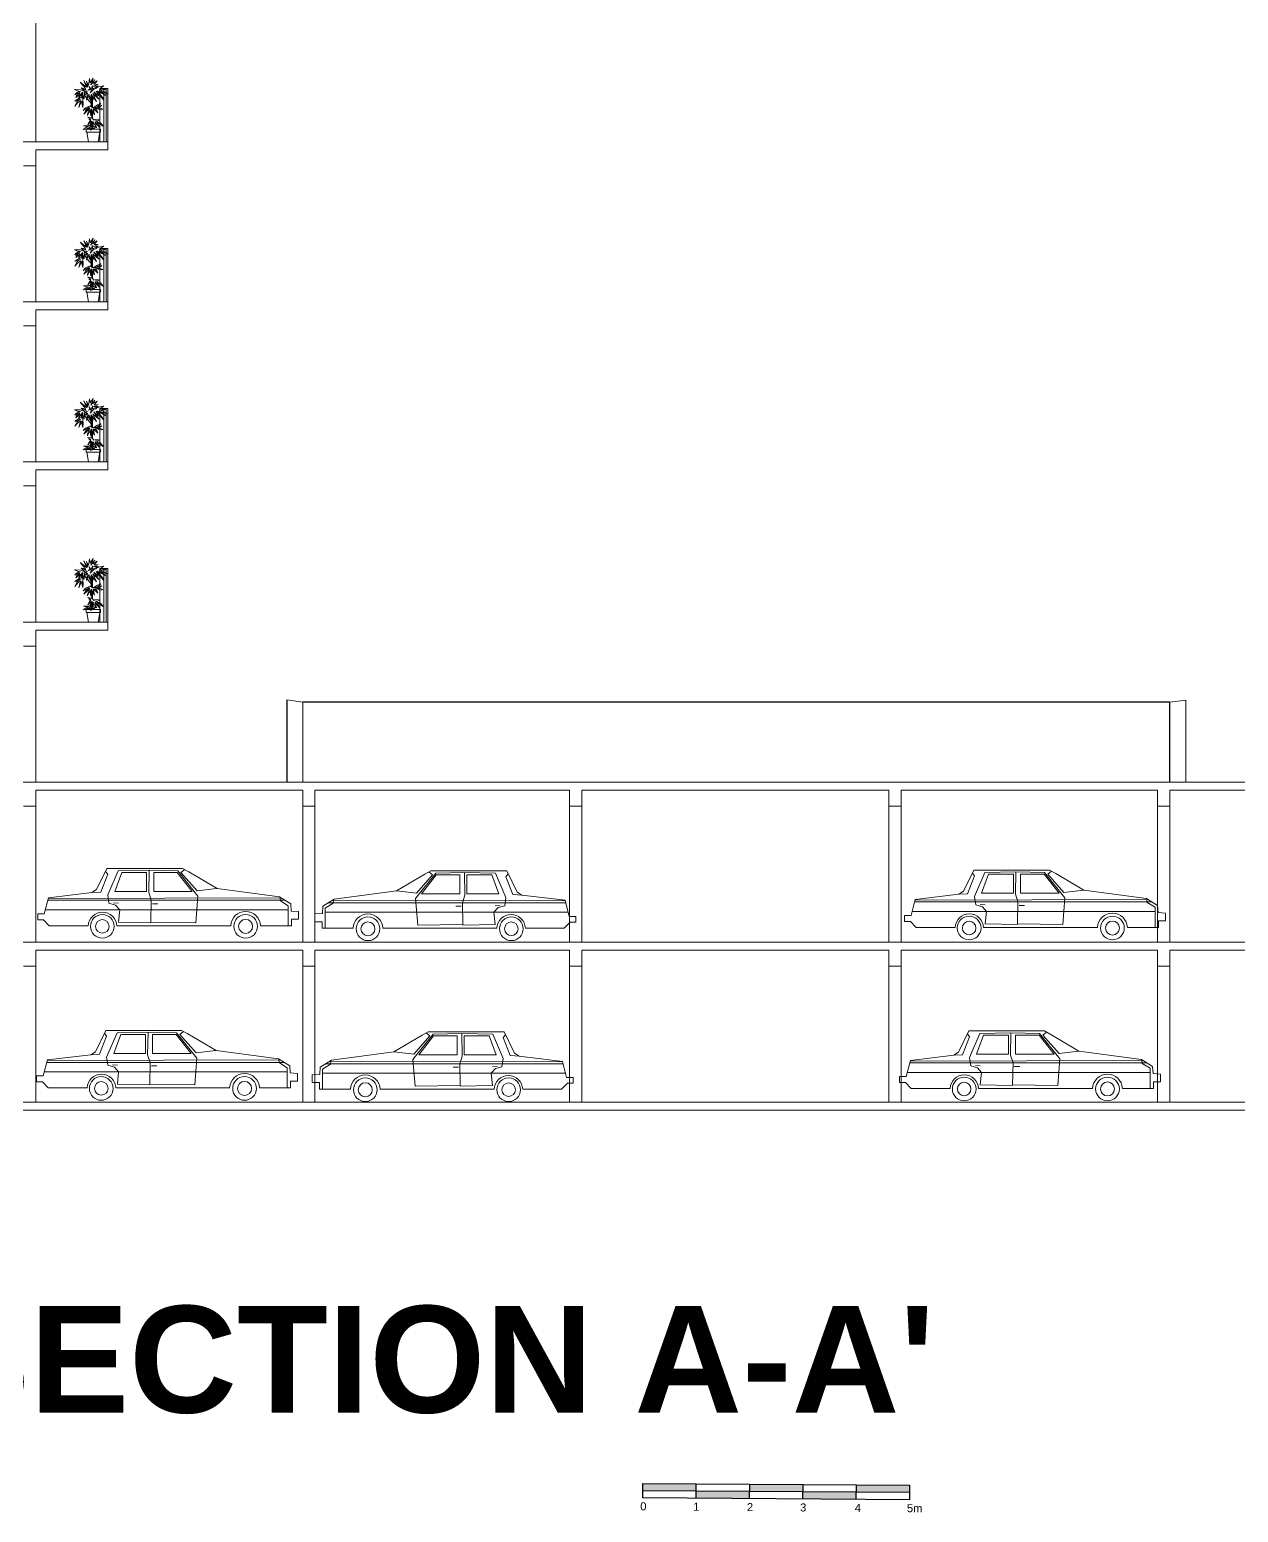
# Model space of a CAD drawing. Header units: inches. Extents: x 1090 to 1325, y 2 to 154.
# Drawn here: x 1260.16 to 1282.81, y 94.53 to 122.31 of the extents above; entities that cross this region are included whole.
import ezdxf

# ---------------------------------------------------------------- set-up
doc = ezdxf.new("R2010")
doc.units = ezdxf.units.IN
doc.header["$MEASUREMENT"] = 0
for name, color, linetype, lineweight in [('car', 253, 'Continuous', 9), ('elev 1', 252, 'Continuous', 9), ('walls', 250, 'Continuous', 18)]:
    doc.layers.add(name, color=color, linetype=linetype, lineweight=lineweight)
doc.layers.add('TREE', color=104, linetype='Continuous', lineweight=5, transparency=0.2)
doc.styles.get("Standard").update_dxf_attribs({"font": 'arial.ttf'})

msp = doc.modelspace()

# ---------------------------------------------------------------- hatches: boundary and pattern name
h = msp.add_hatch(color=256)
h.dxf.hatch_style = 1
h.paths.add_polyline_path([(1272.651, 94.928), (1272.652, 95.065), (1271.652, 95.072), (1271.651, 94.936)])
h.paths.add_polyline_path([(1272.651, 94.928), (1272.65, 94.792), (1273.65, 94.785), (1273.651, 94.921)])
h.paths.add_polyline_path([(1274.651, 94.914), (1274.652, 95.051), (1273.652, 95.058), (1273.651, 94.921)])
h.paths.add_polyline_path([(1274.651, 94.914), (1274.65, 94.777), (1275.65, 94.77), (1275.651, 94.907)])
h.paths.add_polyline_path([(1275.652, 95.044), (1275.651, 94.907), (1276.651, 94.9), (1276.652, 95.037)])

# ---------------------------------------------------------------- linework, layer by layer
for p, q in [((1264.977, 109.752), (1264.977, 108.213)), ((1281.521, 109.713), (1265.277, 109.713)), ((1281.521, 108.213), (1281.521, 109.713)), ((1271.65, 94.799), (1271.652, 95.072)), ((1271.652, 95.072), (1276.652, 95.037)), ((1272.65, 94.792), (1272.652, 95.065)), ((1273.65, 94.785), (1273.652, 95.058)), ((1274.65, 94.777), (1274.652, 95.051)), ((1275.65, 94.77), (1275.652, 95.044)), ((1276.65, 94.763), (1276.652, 95.037)), ((1276.65, 94.763), (1271.65, 94.799)), ((1276.651, 94.9), (1271.651, 94.936))]:
    msp.add_line(p, q)
at = {"layer": 'car'}
for p, q in [((1261.414, 106.198), (1261.608, 106.597)), ((1261.624, 106.486), (1261.492, 106.153)), ((1261.585, 106.541), (1261.624, 106.486)), ((1261.608, 106.597), (1263.028, 106.597)), ((1261.818, 106.552), (1261.624, 106.098)), ((1261.756, 106.164), (1261.887, 106.519)), ((1262.4, 106.564), (1261.818, 106.552)), ((1261.887, 106.519), (1262.353, 106.519)), ((1262.353, 106.519), (1262.353, 106.164)), ((1262.392, 106.142), (1262.4, 106.564)), ((1262.4, 106.564), (1262.935, 106.552)), ((1262.485, 106.164), (1262.485, 106.519)), ((1262.485, 106.519), (1262.927, 106.519)), ((1262.927, 106.519), (1263.207, 106.164)), ((1262.935, 106.552), (1263.315, 106.076)), ((1263.067, 106.575), (1262.997, 106.519)), ((1262.997, 106.519), (1263.3, 106.175)), ((1263.028, 106.597), (1263.145, 106.53)), ((1263.145, 106.53), (1263.672, 106.22)), ((1267.564, 106.486), (1267.036, 106.175)), ((1267.773, 106.508), (1267.393, 106.031)), ((1267.711, 106.475), (1267.408, 106.131)), ((1267.781, 106.475), (1267.502, 106.12)), ((1267.68, 106.552), (1267.564, 106.486)), ((1267.641, 106.53), (1267.711, 106.475)), ((1269.1, 106.552), (1267.68, 106.552)), ((1268.309, 106.519), (1267.773, 106.508)), ((1268.223, 106.475), (1267.781, 106.475)), ((1268.223, 106.12), (1268.223, 106.475)), ((1268.316, 106.097), (1268.309, 106.519)), ((1268.309, 106.519), (1268.891, 106.508)), ((1268.355, 106.475), (1268.355, 106.12)), ((1268.821, 106.475), (1268.355, 106.475)), ((1268.953, 106.12), (1268.821, 106.475)), ((1268.891, 106.508), (1269.085, 106.053)), ((1269.124, 106.497), (1269.085, 106.441)), ((1269.085, 106.441), (1269.217, 106.109)), ((1269.294, 106.153), (1269.1, 106.552)), ((1277.655, 106.167), (1277.849, 106.566)), ((1277.864, 106.455), (1277.733, 106.122)), ((1277.826, 106.51), (1277.864, 106.455)), ((1277.849, 106.566), (1279.269, 106.566)), ((1278.058, 106.521), (1277.864, 106.067)), ((1277.996, 106.133), (1278.128, 106.488)), ((1278.641, 106.533), (1278.058, 106.521)), ((1278.128, 106.488), (1278.594, 106.488)), ((1278.594, 106.488), (1278.594, 106.133)), ((1278.633, 106.111), (1278.641, 106.533)), ((1278.641, 106.533), (1279.176, 106.521)), ((1278.726, 106.133), (1278.726, 106.488)), ((1278.726, 106.488), (1279.168, 106.488)), ((1279.168, 106.488), (1279.448, 106.133)), ((1279.176, 106.521), (1279.556, 106.045)), ((1279.308, 106.544), (1279.238, 106.488)), ((1279.238, 106.488), (1279.541, 106.144)), ((1279.269, 106.566), (1279.386, 106.499)), ((1279.386, 106.499), (1279.913, 106.189)), ((1260.514, 106.042), (1261.329, 106.142)), ((1261.492, 106.153), (1261.321, 106.142)), ((1261.329, 106.142), (1261.414, 106.198)), ((1262.353, 106.164), (1261.756, 106.164)), ((1262.438, 105.998), (1262.392, 106.142)), ((1263.207, 106.164), (1262.485, 106.164)), ((1263.3, 106.175), (1263.665, 106.22)), ((1263.672, 106.22), (1264.844, 106.064)), ((1267.036, 106.175), (1265.864, 106.02)), ((1267.408, 106.131), (1267.044, 106.175)), ((1269.38, 106.097), (1269.294, 106.153)), ((1277.57, 106.111), (1277.655, 106.167)), ((1278.594, 106.133), (1277.996, 106.133)), ((1279.448, 106.133), (1278.726, 106.133)), ((1279.541, 106.144), (1279.906, 106.189)), ((1279.913, 106.189), (1281.085, 106.034)), ((1260.436, 105.743), (1260.514, 106.042)), ((1260.502, 105.998), (1264.949, 105.998)), ((1264.879, 106.042), (1260.511, 106.031)), ((1261.624, 106.098), (1261.647, 105.943)), ((1261.647, 105.943), (1261.771, 105.909)), ((1261.825, 105.943), (1261.732, 105.954)), ((1261.771, 105.909), (1261.849, 105.821)), ((1262.431, 105.588), (1262.438, 105.998)), ((1262.563, 105.931), (1262.462, 105.931)), ((1263.315, 106.076), (1263.277, 105.577)), ((1264.844, 106.064), (1265.054, 105.931)), ((1264.852, 106.042), (1264.86, 105.987)), ((1264.86, 105.987), (1265.007, 105.898)), ((1265.007, 105.898), (1265.007, 105.521)), ((1265.054, 105.931), (1265.062, 105.798)), ((1265.655, 105.887), (1265.647, 105.754)), ((1265.864, 106.02), (1265.655, 105.887)), ((1265.849, 105.942), (1265.701, 105.853)), ((1265.701, 105.853), (1265.701, 105.476)), ((1270.206, 105.953), (1265.759, 105.953)), ((1265.829, 105.998), (1270.197, 105.986)), ((1265.856, 105.998), (1265.849, 105.942)), ((1267.393, 106.031), (1267.432, 105.532)), ((1267.502, 106.12), (1268.223, 106.12)), ((1268.146, 105.887), (1268.247, 105.887)), ((1268.27, 105.953), (1268.316, 106.097)), ((1268.278, 105.543), (1268.27, 105.953)), ((1268.355, 106.12), (1268.953, 106.12)), ((1268.937, 105.865), (1268.86, 105.776)), ((1268.883, 105.898), (1268.976, 105.909)), ((1269.062, 105.898), (1268.937, 105.865)), ((1269.085, 106.053), (1269.062, 105.898)), ((1269.217, 106.109), (1269.387, 106.097)), ((1270.195, 105.998), (1269.38, 106.097)), ((1270.272, 105.698), (1270.195, 105.998)), ((1276.677, 105.712), (1276.755, 106.011)), ((1276.743, 105.967), (1281.19, 105.967)), ((1281.12, 106.011), (1276.752, 106)), ((1276.755, 106.011), (1277.57, 106.111)), ((1277.733, 106.122), (1277.562, 106.111)), ((1277.864, 106.067), (1277.888, 105.912)), ((1277.888, 105.912), (1278.012, 105.878)), ((1278.066, 105.912), (1277.973, 105.923)), ((1278.012, 105.878), (1278.09, 105.79)), ((1278.679, 105.967), (1278.633, 106.111)), ((1278.672, 105.557), (1278.679, 105.967)), ((1278.804, 105.9), (1278.703, 105.9)), ((1279.556, 106.045), (1279.518, 105.546)), ((1281.085, 106.034), (1281.295, 105.9)), ((1281.093, 106.011), (1281.101, 105.956)), ((1281.101, 105.956), (1281.248, 105.867)), ((1281.248, 105.867), (1281.248, 105.49)), ((1281.295, 105.9), (1281.303, 105.767)), ((1260.312, 105.632), (1260.312, 105.743)), ((1260.312, 105.743), (1260.436, 105.743)), ((1260.421, 105.632), (1260.312, 105.632)), ((1260.529, 105.521), (1260.421, 105.632)), ((1265.007, 105.821), (1260.453, 105.821)), ((1261.849, 105.821), (1261.825, 105.588)), ((1261.825, 105.588), (1262.431, 105.577)), ((1263.277, 105.577), (1262.431, 105.588)), ((1265.062, 105.798), (1265.201, 105.787)), ((1265.201, 105.643), (1265.069, 105.643)), ((1265.069, 105.643), (1265.069, 105.521)), ((1265.201, 105.787), (1265.201, 105.643)), ((1265.647, 105.754), (1265.507, 105.743)), ((1265.507, 105.743), (1265.507, 105.598)), ((1265.507, 105.598), (1265.639, 105.598)), ((1265.639, 105.598), (1265.639, 105.476)), ((1265.701, 105.776), (1270.255, 105.776)), ((1268.86, 105.776), (1268.883, 105.543)), ((1270.179, 105.476), (1270.288, 105.587)), ((1270.396, 105.698), (1270.272, 105.698)), ((1270.288, 105.587), (1270.396, 105.587)), ((1270.396, 105.587), (1270.396, 105.698)), ((1276.553, 105.601), (1276.553, 105.712)), ((1276.553, 105.712), (1276.677, 105.712)), ((1276.662, 105.601), (1276.553, 105.601)), ((1276.77, 105.49), (1276.662, 105.601)), ((1281.248, 105.79), (1276.694, 105.79)), ((1278.09, 105.79), (1278.066, 105.557)), ((1281.303, 105.767), (1281.442, 105.756)), ((1281.442, 105.612), (1281.31, 105.612)), ((1281.31, 105.612), (1281.31, 105.49)), ((1281.442, 105.756), (1281.442, 105.612)), ((1261.259, 105.521), (1260.529, 105.521)), ((1263.929, 105.521), (1261.794, 105.521)), ((1265.069, 105.521), (1264.487, 105.521)), ((1265.639, 105.476), (1266.221, 105.476)), ((1266.78, 105.476), (1268.914, 105.476)), ((1267.432, 105.532), (1268.278, 105.543)), ((1268.883, 105.543), (1268.278, 105.532)), ((1269.45, 105.476), (1270.179, 105.476)), ((1277.5, 105.49), (1276.77, 105.49)), ((1280.169, 105.49), (1278.035, 105.49)), ((1278.066, 105.557), (1278.672, 105.546)), ((1279.518, 105.546), (1278.672, 105.557)), ((1281.31, 105.49), (1280.728, 105.49)), ((1261.394, 103.162), (1261.588, 103.561)), ((1261.604, 103.45), (1261.472, 103.117)), ((1261.565, 103.506), (1261.604, 103.45)), ((1261.588, 103.561), (1263.008, 103.561)), ((1261.798, 103.517), (1261.604, 103.062)), ((1261.736, 103.129), (1261.868, 103.483)), ((1262.38, 103.528), (1261.798, 103.517)), ((1261.868, 103.483), (1262.333, 103.483)), ((1262.333, 103.483), (1262.333, 103.129)), ((1262.372, 103.106), (1262.38, 103.528)), ((1262.38, 103.528), (1262.915, 103.517)), ((1262.465, 103.129), (1262.465, 103.483)), ((1262.465, 103.483), (1262.908, 103.483)), ((1262.908, 103.483), (1263.187, 103.129)), ((1262.915, 103.517), (1263.296, 103.04)), ((1263.047, 103.539), (1262.977, 103.483)), ((1262.977, 103.483), (1263.28, 103.14)), ((1263.008, 103.561), (1263.125, 103.494)), ((1263.125, 103.494), (1263.653, 103.184)), ((1267.514, 103.469), (1266.986, 103.158)), ((1267.723, 103.491), (1267.343, 103.014)), ((1267.661, 103.458), (1267.358, 103.114)), ((1267.731, 103.458), (1267.452, 103.103)), ((1267.63, 103.535), (1267.514, 103.469)), ((1267.591, 103.513), (1267.661, 103.458)), ((1269.05, 103.535), (1267.63, 103.535)), ((1268.259, 103.502), (1267.723, 103.491)), ((1268.173, 103.458), (1267.731, 103.458)), ((1268.173, 103.103), (1268.173, 103.458)), ((1268.266, 103.081), (1268.259, 103.502)), ((1268.259, 103.502), (1268.841, 103.491)), ((1268.305, 103.458), (1268.305, 103.103)), ((1268.771, 103.458), (1268.305, 103.458)), ((1268.903, 103.103), (1268.771, 103.458)), ((1268.841, 103.491), (1269.035, 103.036)), ((1269.074, 103.48), (1269.035, 103.425)), ((1269.035, 103.425), (1269.167, 103.092)), ((1269.244, 103.136), (1269.05, 103.535)), ((1277.562, 103.15), (1277.756, 103.55)), ((1277.771, 103.439), (1277.64, 103.106)), ((1277.733, 103.494), (1277.771, 103.439)), ((1277.756, 103.55), (1279.176, 103.55)), ((1277.965, 103.505), (1277.771, 103.051)), ((1277.903, 103.117), (1278.035, 103.472)), ((1278.548, 103.516), (1277.965, 103.505)), ((1278.035, 103.472), (1278.501, 103.472)), ((1278.501, 103.472), (1278.501, 103.117)), ((1278.54, 103.095), (1278.548, 103.516)), ((1278.548, 103.516), (1279.083, 103.505)), ((1278.633, 103.117), (1278.633, 103.472)), ((1278.633, 103.472), (1279.075, 103.472)), ((1279.075, 103.472), (1279.355, 103.117)), ((1279.083, 103.505), (1279.463, 103.028)), ((1279.215, 103.527), (1279.145, 103.472)), ((1279.145, 103.472), (1279.448, 103.128)), ((1279.176, 103.55), (1279.293, 103.483)), ((1279.293, 103.483), (1279.82, 103.173)), ((1260.494, 103.007), (1261.309, 103.106)), ((1261.472, 103.117), (1261.301, 103.106)), ((1261.309, 103.106), (1261.394, 103.162)), ((1262.333, 103.129), (1261.736, 103.129)), ((1262.419, 102.962), (1262.372, 103.106)), ((1263.187, 103.129), (1262.465, 103.129)), ((1263.28, 103.14), (1263.645, 103.184)), ((1263.653, 103.184), (1264.825, 103.029)), ((1266.986, 103.158), (1265.814, 103.003)), ((1267.358, 103.114), (1266.994, 103.158)), ((1267.452, 103.103), (1268.173, 103.103)), ((1268.22, 102.937), (1268.266, 103.081)), ((1268.305, 103.103), (1268.903, 103.103)), ((1269.167, 103.092), (1269.337, 103.081)), ((1269.33, 103.081), (1269.244, 103.136)), ((1270.145, 102.981), (1269.33, 103.081)), ((1276.662, 102.995), (1277.477, 103.095)), ((1277.64, 103.106), (1277.469, 103.095)), ((1277.477, 103.095), (1277.562, 103.15)), ((1278.501, 103.117), (1277.903, 103.117)), ((1278.586, 102.951), (1278.54, 103.095)), ((1279.355, 103.117), (1278.633, 103.117)), ((1279.448, 103.128), (1279.813, 103.173)), ((1279.82, 103.173), (1280.992, 103.017)), ((1260.416, 102.707), (1260.494, 103.007)), ((1260.482, 102.962), (1264.929, 102.962)), ((1264.859, 103.007), (1260.491, 102.995)), ((1261.604, 103.062), (1261.627, 102.907)), ((1261.627, 102.907), (1261.751, 102.873)), ((1261.806, 102.907), (1261.712, 102.918)), ((1261.751, 102.873), (1261.829, 102.785)), ((1262.411, 102.552), (1262.419, 102.962)), ((1262.543, 102.896), (1262.442, 102.896)), ((1263.296, 103.04), (1263.257, 102.541)), ((1264.825, 103.029), (1265.034, 102.896)), ((1264.832, 103.007), (1264.84, 102.951)), ((1264.84, 102.951), (1264.987, 102.862)), ((1264.987, 102.862), (1264.987, 102.485)), ((1265.034, 102.896), (1265.042, 102.763)), ((1265.604, 102.87), (1265.597, 102.737)), ((1265.814, 103.003), (1265.604, 102.87)), ((1265.798, 102.925), (1265.651, 102.837)), ((1265.651, 102.837), (1265.651, 102.46)), ((1270.156, 102.937), (1265.709, 102.937)), ((1265.779, 102.981), (1270.147, 102.97)), ((1265.806, 102.981), (1265.798, 102.925)), ((1267.343, 103.014), (1267.382, 102.515)), ((1268.096, 102.87), (1268.197, 102.87)), ((1268.228, 102.526), (1268.22, 102.937)), ((1268.887, 102.848), (1268.81, 102.759)), ((1268.833, 102.881), (1268.926, 102.892)), ((1269.011, 102.881), (1268.887, 102.848)), ((1269.035, 103.036), (1269.011, 102.881)), ((1270.222, 102.681), (1270.145, 102.981)), ((1276.584, 102.696), (1276.662, 102.995)), ((1276.65, 102.951), (1281.097, 102.951)), ((1281.027, 102.995), (1276.659, 102.984)), ((1277.771, 103.051), (1277.795, 102.895)), ((1277.795, 102.895), (1277.919, 102.862)), ((1277.973, 102.895), (1277.88, 102.906)), ((1277.919, 102.862), (1277.997, 102.773)), ((1278.579, 102.54), (1278.586, 102.951)), ((1278.711, 102.884), (1278.61, 102.884)), ((1279.463, 103.028), (1279.424, 102.529)), ((1280.992, 103.017), (1281.202, 102.884)), ((1281, 102.995), (1281.008, 102.94)), ((1281.008, 102.94), (1281.155, 102.851)), ((1281.155, 102.851), (1281.155, 102.474)), ((1281.202, 102.884), (1281.209, 102.751)), ((1260.292, 102.596), (1260.292, 102.707)), ((1260.292, 102.707), (1260.416, 102.707)), ((1260.401, 102.596), (1260.292, 102.596)), ((1260.51, 102.485), (1260.401, 102.596)), ((1264.987, 102.785), (1260.434, 102.785)), ((1261.829, 102.785), (1261.806, 102.552)), ((1261.806, 102.552), (1262.411, 102.541)), ((1263.257, 102.541), (1262.411, 102.552)), ((1265.042, 102.763), (1265.182, 102.751)), ((1265.182, 102.607), (1265.05, 102.607)), ((1265.05, 102.607), (1265.05, 102.485)), ((1265.182, 102.751), (1265.182, 102.607)), ((1265.597, 102.737), (1265.457, 102.726)), ((1265.457, 102.726), (1265.457, 102.582)), ((1265.457, 102.582), (1265.589, 102.582)), ((1265.589, 102.582), (1265.589, 102.46)), ((1265.651, 102.759), (1270.205, 102.759)), ((1267.382, 102.515), (1268.228, 102.526)), ((1268.833, 102.526), (1268.228, 102.515)), ((1268.81, 102.759), (1268.833, 102.526)), ((1270.129, 102.46), (1270.238, 102.571)), ((1270.346, 102.681), (1270.222, 102.681)), ((1270.238, 102.571), (1270.346, 102.571)), ((1270.346, 102.571), (1270.346, 102.681)), ((1276.46, 102.585), (1276.46, 102.696)), ((1276.46, 102.696), (1276.584, 102.696)), ((1276.569, 102.585), (1276.46, 102.585)), ((1276.677, 102.474), (1276.569, 102.585)), ((1281.155, 102.773), (1276.601, 102.773)), ((1277.997, 102.773), (1277.973, 102.54)), ((1277.973, 102.54), (1278.579, 102.529)), ((1279.424, 102.529), (1278.579, 102.54)), ((1281.209, 102.751), (1281.349, 102.74)), ((1281.349, 102.596), (1281.217, 102.596)), ((1281.217, 102.596), (1281.217, 102.474)), ((1281.349, 102.74), (1281.349, 102.596)), ((1261.239, 102.485), (1260.51, 102.485)), ((1263.909, 102.485), (1261.775, 102.485)), ((1265.05, 102.485), (1264.468, 102.485)), ((1265.589, 102.46), (1266.171, 102.46)), ((1266.73, 102.46), (1268.864, 102.46)), ((1269.4, 102.46), (1270.129, 102.46)), ((1277.407, 102.474), (1276.677, 102.474)), ((1280.076, 102.474), (1277.942, 102.474)), ((1281.217, 102.474), (1280.635, 102.474))]:
    msp.add_line(p, q, dxfattribs=at)
for centre, radius in [((1261.523, 105.51), 0.222), ((1261.523, 105.51), 0.127), ((1264.208, 105.51), 0.222), ((1264.208, 105.51), 0.131), ((1266.5, 105.465), 0.222), ((1266.5, 105.465), 0.131), ((1269.186, 105.465), 0.222), ((1269.186, 105.465), 0.127), ((1277.764, 105.479), 0.222), ((1277.764, 105.479), 0.127), ((1280.449, 105.479), 0.222), ((1280.449, 105.479), 0.131), ((1261.503, 102.474), 0.222), ((1261.503, 102.474), 0.127), ((1264.188, 102.474), 0.222), ((1264.188, 102.474), 0.131), ((1266.45, 102.449), 0.222), ((1266.45, 102.449), 0.131), ((1269.136, 102.449), 0.222), ((1269.136, 102.449), 0.127), ((1277.671, 102.463), 0.222), ((1277.671, 102.463), 0.127), ((1280.356, 102.463), 0.222), ((1280.356, 102.463), 0.131)]:
    msp.add_circle(centre, radius, dxfattribs=at)
for centre, radius, start, end in [((1261.527, 105.508), 0.268, 2.771, 177.229), ((1264.208, 105.508), 0.28, 2.7773, 177.2227), ((1266.5, 105.463), 0.28, 2.7773, 177.2227), ((1269.182, 105.463), 0.268, 2.771, 177.229), ((1277.767, 105.477), 0.268, 2.771, 177.229), ((1280.449, 105.477), 0.28, 2.7773, 177.2227), ((1261.507, 102.472), 0.268, 2.771, 177.229), ((1264.188, 102.472), 0.28, 2.7773, 177.2227), ((1266.45, 102.446), 0.28, 2.7773, 177.2227), ((1269.132, 102.447), 0.268, 2.771, 177.229), ((1277.674, 102.461), 0.268, 2.771, 177.229), ((1280.356, 102.46), 0.28, 2.7773, 177.2227)]:
    msp.add_arc(centre, radius, start, end, dxfattribs=at)
at = {"layer": 'elev 1'}
for p, q in [((1261.552, 121.213), (1261.552, 120.213)), ((1261.592, 121.213), (1261.592, 120.213)), ((1261.552, 118.213), (1261.552, 117.213)), ((1261.592, 118.213), (1261.592, 117.213)), ((1261.552, 115.213), (1261.552, 114.213)), ((1261.592, 115.213), (1261.592, 114.213)), ((1261.552, 112.213), (1261.552, 111.213)), ((1261.592, 112.213), (1261.592, 111.213)), ((1260.277, 110.763), (1260.277, 108.213)), ((1265.277, 108.063), (1265.277, 105.213)), ((1265.507, 108.063), (1265.507, 105.213)), ((1270.277, 108.063), (1270.277, 105.213)), ((1270.507, 108.063), (1270.507, 105.213)), ((1276.26, 108.063), (1276.26, 105.213)), ((1276.49, 108.063), (1276.49, 105.213)), ((1281.291, 108.063), (1281.291, 105.213)), ((1281.521, 108.063), (1281.521, 105.213)), ((1260.277, 107.763), (1260.277, 105.213)), ((1265.277, 105.063), (1265.277, 102.213)), ((1265.507, 105.063), (1265.507, 102.213)), ((1270.277, 105.063), (1270.277, 102.213)), ((1270.507, 105.063), (1270.507, 102.213)), ((1276.26, 105.063), (1276.26, 102.213)), ((1276.49, 105.063), (1276.49, 102.213)), ((1281.291, 105.063), (1281.291, 102.213)), ((1281.521, 105.063), (1281.521, 102.213)), ((1260.277, 104.763), (1260.277, 102.213))]:
    msp.add_line(p, q, dxfattribs=at)
at = {"layer": 'TREE'}
for points in [[(1261.33, 121.19), (1261.256, 121.181), (1261.291, 121.195), (1261.278, 121.246), (1261.306, 121.197), (1261.347, 121.266), (1261.341, 121.205), (1261.453, 121.254), (1261.363, 121.251), (1261.444, 121.29), (1261.368, 121.284), (1261.424, 121.353), (1261.346, 121.306), (1261.383, 121.373), (1261.307, 121.277), (1261.341, 121.353), (1261.354, 121.404), (1261.298, 121.318), (1261.285, 121.396), (1261.265, 121.269), (1261.227, 121.349), (1261.253, 121.238), (1261.229, 121.273), (1261.174, 121.357), (1261.225, 121.234), (1261.109, 121.33), (1261.2, 121.218), (1261.216, 121.179), (1261.167, 121.213), (1261.127, 121.22), (1261.196, 121.152), (1261.117, 121.187), (1261.024, 121.19), (1261, 121.19), (1261.059, 121.164), (1261.113, 121.156), (1261.069, 121.147), (1261.027, 121.117), (1261.008, 121.089), (1261.061, 121.117), (1261.1, 121.135), (1261.039, 121.075), (1261.026, 121.042), (1261.089, 121.088), (1261.107, 121.108), (1261.089, 121.074), (1261.08, 121.036), (1261.149, 121.14), (1261.13, 121.077), (1261.139, 121.026), (1261.149, 121.052), (1261.152, 121.062), (1261.158, 121.133), (1261.166, 121.05), (1261.18, 121.017), (1261.189, 121.129), (1261.241, 121.165), (1261.201, 121.089), (1261.244, 121.127), (1261.228, 120.992), (1261.269, 121.103), (1261.307, 120.98), (1261.305, 121.081), (1261.36, 121.011), (1261.314, 121.098), (1261.416, 120.969), (1261.345, 121.115), (1261.456, 121.011), (1261.361, 121.15), (1261.454, 121.07), (1261.407, 121.162), (1261.444, 121.118), (1261.554, 120.994), (1261.545, 121.014), (1261.432, 121.163), (1261.597, 121.073), (1261.578, 121.09), (1261.528, 121.124), (1261.462, 121.167), (1261.554, 121.134), (1261.618, 121.113), (1261.578, 121.142), (1261.508, 121.175), (1261.488, 121.191), (1261.56, 121.187), (1261.598, 121.198), (1261.48, 121.212), (1261.511, 121.232), (1261.55, 121.257), (1261.485, 121.246), (1261.42, 121.226), (1261.404, 121.208), (1261.364, 121.2), (1261.297, 121.127)], [(1261.159, 121.005), (1261.149, 121.052), (1261.139, 121.026), (1261.135, 121.05), (1261.087, 121.026), (1261.011, 120.975), (1261.052, 120.979), (1261.112, 121.014), (1261.059, 120.973), (1261.009, 120.881), (1261.067, 120.946), (1261.123, 120.984), (1261.099, 120.934), (1261.083, 120.856), (1261.116, 120.926), (1261.143, 120.974), (1261.143, 120.911), (1261.155, 120.857), (1261.163, 120.931)], [(1261.514, 120.892), (1261.422, 120.861), (1261.451, 120.883), (1261.494, 120.926), (1261.433, 120.902), (1261.366, 120.857), (1261.405, 120.857), (1261.463, 120.833), (1261.412, 120.833), (1261.499, 120.813), (1261.534, 120.821), (1261.452, 120.851)], [(1261.446, 120.612), (1261.482, 120.62), (1261.425, 120.634), (1261.383, 120.628), (1261.367, 120.618), (1261.339, 120.649), (1261.311, 120.663), (1261.254, 120.672), (1261.305, 120.635), (1261.273, 120.631), (1261.305, 120.618), (1261.271, 120.571), (1261.251, 120.532), (1261.291, 120.574), (1261.322, 120.601), (1261.308, 120.565), (1261.292, 120.514), (1261.295, 120.512), (1261.335, 120.579), (1261.343, 120.59), (1261.342, 120.554), (1261.351, 120.492), (1261.36, 120.58), (1261.384, 120.528), (1261.416, 120.476), (1261.388, 120.587), (1261.419, 120.542), (1261.464, 120.488), (1261.442, 120.542), (1261.42, 120.584), (1261.468, 120.546), (1261.536, 120.505), (1261.491, 120.568), (1261.436, 120.588), (1261.398, 120.605)], [(1261.401, 120.493), (1261.352, 120.5), (1261.351, 120.492), (1261.35, 120.501), (1261.328, 120.485), (1261.287, 120.516), (1261.171, 120.51), (1261.224, 120.495), (1261.264, 120.495), (1261.219, 120.477), (1261.166, 120.439), (1261.213, 120.447), (1261.261, 120.476), (1261.255, 120.45), (1261.3, 120.496), (1261.298, 120.48), (1261.288, 120.45), (1261.334, 120.476), (1261.357, 120.475), (1261.301, 120.427), (1261.344, 120.446), (1261.373, 120.464)], [(1261.486, 120.446), (1261.344, 120.446), (1261.301, 120.427), (1261.323, 120.446), (1261.223, 120.446), (1261.223, 120.393), (1261.486, 120.393)], [(1261.477, 120.393), (1261.232, 120.393), (1261.265, 120.213), (1261.444, 120.213)], [(1261.33, 118.19), (1261.256, 118.181), (1261.291, 118.195), (1261.278, 118.246), (1261.306, 118.197), (1261.347, 118.266), (1261.341, 118.205), (1261.453, 118.254), (1261.363, 118.251), (1261.444, 118.29), (1261.368, 118.284), (1261.424, 118.353), (1261.346, 118.306), (1261.383, 118.373), (1261.307, 118.277), (1261.341, 118.353), (1261.354, 118.404), (1261.298, 118.318), (1261.285, 118.396), (1261.265, 118.269), (1261.227, 118.349), (1261.253, 118.238), (1261.229, 118.273), (1261.174, 118.357), (1261.225, 118.234), (1261.109, 118.33), (1261.2, 118.218), (1261.216, 118.179), (1261.167, 118.213), (1261.127, 118.22), (1261.196, 118.152), (1261.117, 118.187), (1261.024, 118.19), (1261, 118.19), (1261.059, 118.164), (1261.113, 118.156), (1261.069, 118.147), (1261.027, 118.117), (1261.008, 118.089), (1261.061, 118.117), (1261.1, 118.135), (1261.039, 118.075), (1261.026, 118.042), (1261.089, 118.088), (1261.107, 118.108), (1261.089, 118.074), (1261.08, 118.036), (1261.149, 118.14), (1261.13, 118.077), (1261.139, 118.026), (1261.149, 118.052), (1261.152, 118.062), (1261.158, 118.133), (1261.166, 118.05), (1261.18, 118.017), (1261.189, 118.129), (1261.241, 118.165), (1261.201, 118.089), (1261.244, 118.127), (1261.228, 117.992), (1261.269, 118.103), (1261.307, 117.98), (1261.305, 118.081), (1261.36, 118.011), (1261.314, 118.098), (1261.416, 117.969), (1261.345, 118.115), (1261.456, 118.011), (1261.361, 118.15), (1261.454, 118.07), (1261.407, 118.162), (1261.444, 118.118), (1261.554, 117.994), (1261.545, 118.014), (1261.432, 118.163), (1261.597, 118.073), (1261.578, 118.09), (1261.528, 118.124), (1261.462, 118.167), (1261.554, 118.134), (1261.618, 118.113), (1261.578, 118.142), (1261.508, 118.175), (1261.488, 118.191), (1261.56, 118.187), (1261.598, 118.198), (1261.48, 118.212), (1261.511, 118.232), (1261.55, 118.257), (1261.485, 118.246), (1261.42, 118.226), (1261.404, 118.208), (1261.364, 118.2), (1261.297, 118.127)], [(1261.159, 118.005), (1261.149, 118.052), (1261.139, 118.026), (1261.135, 118.05), (1261.087, 118.026), (1261.011, 117.975), (1261.052, 117.979), (1261.112, 118.014), (1261.059, 117.973), (1261.009, 117.881), (1261.067, 117.946), (1261.123, 117.984), (1261.099, 117.934), (1261.083, 117.856), (1261.116, 117.926), (1261.143, 117.974), (1261.143, 117.911), (1261.155, 117.857), (1261.163, 117.931)], [(1261.514, 117.892), (1261.422, 117.861), (1261.451, 117.883), (1261.494, 117.926), (1261.433, 117.902), (1261.366, 117.857), (1261.405, 117.857), (1261.463, 117.833), (1261.412, 117.833), (1261.499, 117.813), (1261.534, 117.821), (1261.452, 117.851)], [(1261.446, 117.612), (1261.482, 117.62), (1261.425, 117.634), (1261.383, 117.628), (1261.367, 117.618), (1261.339, 117.649), (1261.311, 117.663), (1261.254, 117.672), (1261.305, 117.635), (1261.273, 117.631), (1261.305, 117.618), (1261.271, 117.571), (1261.251, 117.532), (1261.291, 117.574), (1261.322, 117.601), (1261.308, 117.565), (1261.292, 117.514), (1261.295, 117.512), (1261.335, 117.579), (1261.343, 117.59), (1261.342, 117.554), (1261.351, 117.492), (1261.36, 117.58), (1261.384, 117.528), (1261.416, 117.476), (1261.388, 117.587), (1261.419, 117.542), (1261.464, 117.488), (1261.442, 117.542), (1261.42, 117.584), (1261.468, 117.546), (1261.536, 117.505), (1261.491, 117.568), (1261.436, 117.588), (1261.398, 117.605)], [(1261.401, 117.493), (1261.352, 117.5), (1261.351, 117.492), (1261.35, 117.501), (1261.328, 117.485), (1261.287, 117.516), (1261.171, 117.51), (1261.224, 117.495), (1261.264, 117.495), (1261.219, 117.477), (1261.166, 117.439), (1261.213, 117.447), (1261.261, 117.476), (1261.255, 117.45), (1261.3, 117.496), (1261.298, 117.48), (1261.288, 117.45), (1261.334, 117.476), (1261.357, 117.475), (1261.301, 117.427), (1261.344, 117.446), (1261.373, 117.464)], [(1261.486, 117.446), (1261.344, 117.446), (1261.301, 117.427), (1261.323, 117.446), (1261.223, 117.446), (1261.223, 117.393), (1261.486, 117.393)], [(1261.477, 117.393), (1261.232, 117.393), (1261.265, 117.213), (1261.444, 117.213)], [(1261.33, 115.19), (1261.256, 115.181), (1261.291, 115.195), (1261.278, 115.246), (1261.306, 115.197), (1261.347, 115.266), (1261.341, 115.205), (1261.453, 115.254), (1261.363, 115.251), (1261.444, 115.29), (1261.368, 115.284), (1261.424, 115.353), (1261.346, 115.306), (1261.383, 115.373), (1261.307, 115.277), (1261.341, 115.353), (1261.354, 115.404), (1261.298, 115.318), (1261.285, 115.396), (1261.265, 115.269), (1261.227, 115.349), (1261.253, 115.238), (1261.229, 115.273), (1261.174, 115.357), (1261.225, 115.234), (1261.109, 115.33), (1261.2, 115.218), (1261.216, 115.179), (1261.167, 115.213), (1261.127, 115.22), (1261.196, 115.152), (1261.117, 115.187), (1261.024, 115.19), (1261, 115.19), (1261.059, 115.164), (1261.113, 115.156), (1261.069, 115.147), (1261.027, 115.117), (1261.008, 115.089), (1261.061, 115.117), (1261.1, 115.135), (1261.039, 115.075), (1261.026, 115.042), (1261.089, 115.088), (1261.107, 115.108), (1261.089, 115.074), (1261.08, 115.036), (1261.149, 115.14), (1261.13, 115.077), (1261.139, 115.026), (1261.149, 115.052), (1261.152, 115.062), (1261.158, 115.133), (1261.166, 115.05), (1261.18, 115.017), (1261.189, 115.129), (1261.241, 115.165), (1261.201, 115.089), (1261.244, 115.127), (1261.228, 114.992), (1261.269, 115.103), (1261.307, 114.98), (1261.305, 115.081), (1261.36, 115.011), (1261.314, 115.098), (1261.416, 114.969), (1261.345, 115.115), (1261.456, 115.011), (1261.361, 115.15), (1261.454, 115.07), (1261.407, 115.162), (1261.444, 115.118), (1261.554, 114.994), (1261.545, 115.014), (1261.432, 115.163), (1261.597, 115.073), (1261.578, 115.09), (1261.528, 115.124), (1261.462, 115.167), (1261.554, 115.134), (1261.618, 115.113), (1261.578, 115.142), (1261.508, 115.175), (1261.488, 115.191), (1261.56, 115.187), (1261.598, 115.198), (1261.48, 115.212), (1261.511, 115.232), (1261.55, 115.257), (1261.485, 115.246), (1261.42, 115.226), (1261.404, 115.208), (1261.364, 115.2), (1261.297, 115.127)], [(1261.159, 115.005), (1261.149, 115.052), (1261.139, 115.026), (1261.135, 115.05), (1261.087, 115.026), (1261.011, 114.975), (1261.052, 114.979), (1261.112, 115.014), (1261.059, 114.973), (1261.009, 114.881), (1261.067, 114.946), (1261.123, 114.984), (1261.099, 114.934), (1261.083, 114.856), (1261.116, 114.926), (1261.143, 114.974), (1261.143, 114.911), (1261.155, 114.857), (1261.163, 114.931)], [(1261.514, 114.892), (1261.422, 114.861), (1261.451, 114.883), (1261.494, 114.926), (1261.433, 114.902), (1261.366, 114.857), (1261.405, 114.857), (1261.463, 114.833), (1261.412, 114.833), (1261.499, 114.813), (1261.534, 114.821), (1261.452, 114.851)], [(1261.401, 114.493), (1261.352, 114.5), (1261.351, 114.492), (1261.35, 114.501), (1261.328, 114.485), (1261.287, 114.516), (1261.171, 114.51), (1261.224, 114.495), (1261.264, 114.495), (1261.219, 114.477), (1261.166, 114.439), (1261.213, 114.447), (1261.261, 114.476), (1261.255, 114.45), (1261.3, 114.496), (1261.298, 114.48), (1261.288, 114.45), (1261.334, 114.476), (1261.357, 114.475), (1261.301, 114.427), (1261.344, 114.446), (1261.373, 114.464)], [(1261.446, 114.612), (1261.482, 114.62), (1261.425, 114.634), (1261.383, 114.628), (1261.367, 114.618), (1261.339, 114.649), (1261.311, 114.663), (1261.254, 114.672), (1261.305, 114.635), (1261.273, 114.631), (1261.305, 114.618), (1261.271, 114.571), (1261.251, 114.532), (1261.291, 114.574), (1261.322, 114.601), (1261.308, 114.565), (1261.292, 114.514), (1261.295, 114.512), (1261.335, 114.579), (1261.343, 114.59), (1261.342, 114.554), (1261.351, 114.492), (1261.36, 114.58), (1261.384, 114.528), (1261.416, 114.476), (1261.388, 114.587), (1261.419, 114.542), (1261.464, 114.488), (1261.442, 114.542), (1261.42, 114.584), (1261.468, 114.546), (1261.536, 114.505), (1261.491, 114.568), (1261.436, 114.588), (1261.398, 114.605)], [(1261.486, 114.446), (1261.344, 114.446), (1261.301, 114.427), (1261.323, 114.446), (1261.223, 114.446), (1261.223, 114.393), (1261.486, 114.393)], [(1261.477, 114.393), (1261.232, 114.393), (1261.265, 114.213), (1261.444, 114.213)], [(1261.33, 112.19), (1261.256, 112.181), (1261.291, 112.195), (1261.278, 112.246), (1261.306, 112.197), (1261.347, 112.266), (1261.341, 112.205), (1261.453, 112.254), (1261.363, 112.251), (1261.444, 112.29), (1261.368, 112.284), (1261.424, 112.353), (1261.346, 112.306), (1261.383, 112.373), (1261.307, 112.277), (1261.341, 112.353), (1261.354, 112.404), (1261.298, 112.318), (1261.285, 112.396), (1261.265, 112.269), (1261.227, 112.349), (1261.253, 112.238), (1261.229, 112.273), (1261.174, 112.357), (1261.225, 112.234), (1261.109, 112.33), (1261.2, 112.218), (1261.216, 112.179), (1261.167, 112.213), (1261.127, 112.22), (1261.196, 112.152), (1261.117, 112.187), (1261.024, 112.19), (1261, 112.19), (1261.059, 112.164), (1261.113, 112.156), (1261.069, 112.147), (1261.027, 112.117), (1261.008, 112.089), (1261.061, 112.117), (1261.1, 112.135), (1261.039, 112.075), (1261.026, 112.042), (1261.089, 112.088), (1261.107, 112.108), (1261.089, 112.074), (1261.08, 112.036), (1261.149, 112.14), (1261.13, 112.077), (1261.139, 112.026), (1261.149, 112.052), (1261.152, 112.062), (1261.158, 112.133), (1261.166, 112.05), (1261.18, 112.017), (1261.189, 112.129), (1261.241, 112.165), (1261.201, 112.089), (1261.244, 112.127), (1261.228, 111.992), (1261.269, 112.103), (1261.307, 111.98), (1261.305, 112.081), (1261.36, 112.011), (1261.314, 112.098), (1261.416, 111.969), (1261.345, 112.115), (1261.456, 112.011), (1261.361, 112.15), (1261.454, 112.07), (1261.407, 112.162), (1261.444, 112.118), (1261.554, 111.994), (1261.545, 112.014), (1261.432, 112.163), (1261.597, 112.073), (1261.578, 112.09), (1261.528, 112.124), (1261.462, 112.167), (1261.554, 112.134), (1261.618, 112.113), (1261.578, 112.142), (1261.508, 112.175), (1261.488, 112.191), (1261.56, 112.187), (1261.598, 112.198), (1261.48, 112.212), (1261.511, 112.232), (1261.55, 112.257), (1261.485, 112.246), (1261.42, 112.226), (1261.404, 112.208), (1261.364, 112.2), (1261.297, 112.127)], [(1261.159, 112.005), (1261.149, 112.052), (1261.139, 112.026), (1261.135, 112.05), (1261.087, 112.026), (1261.011, 111.975), (1261.052, 111.979), (1261.112, 112.014), (1261.059, 111.973), (1261.009, 111.881), (1261.067, 111.946), (1261.123, 111.984), (1261.099, 111.934), (1261.083, 111.856), (1261.116, 111.926), (1261.143, 111.974), (1261.143, 111.911), (1261.155, 111.857), (1261.163, 111.931)], [(1261.514, 111.892), (1261.422, 111.861), (1261.451, 111.883), (1261.494, 111.926), (1261.433, 111.902), (1261.366, 111.857), (1261.405, 111.857), (1261.463, 111.833), (1261.412, 111.833), (1261.499, 111.813), (1261.534, 111.821), (1261.452, 111.851)], [(1261.401, 111.493), (1261.352, 111.5), (1261.351, 111.492), (1261.35, 111.501), (1261.328, 111.485), (1261.287, 111.516), (1261.171, 111.51), (1261.224, 111.495), (1261.264, 111.495), (1261.219, 111.477), (1261.166, 111.439), (1261.213, 111.447), (1261.261, 111.476), (1261.255, 111.45), (1261.3, 111.496), (1261.298, 111.48), (1261.288, 111.45), (1261.334, 111.476), (1261.357, 111.475), (1261.301, 111.427), (1261.344, 111.446), (1261.373, 111.464)], [(1261.486, 111.446), (1261.344, 111.446), (1261.301, 111.427), (1261.323, 111.446), (1261.223, 111.446), (1261.223, 111.393), (1261.486, 111.393)], [(1261.446, 111.612), (1261.482, 111.62), (1261.425, 111.634), (1261.383, 111.628), (1261.367, 111.618), (1261.339, 111.649), (1261.311, 111.663), (1261.254, 111.672), (1261.305, 111.635), (1261.273, 111.631), (1261.305, 111.618), (1261.271, 111.571), (1261.251, 111.532), (1261.291, 111.574), (1261.322, 111.601), (1261.308, 111.565), (1261.292, 111.514), (1261.295, 111.512), (1261.335, 111.579), (1261.343, 111.59), (1261.342, 111.554), (1261.351, 111.492), (1261.36, 111.58), (1261.384, 111.528), (1261.416, 111.476), (1261.388, 111.587), (1261.419, 111.542), (1261.464, 111.488), (1261.442, 111.542), (1261.42, 111.584), (1261.468, 111.546), (1261.536, 111.505), (1261.491, 111.568), (1261.436, 111.588), (1261.398, 111.605)], [(1261.477, 111.393), (1261.232, 111.393), (1261.265, 111.213), (1261.444, 111.213)]]:
    msp.add_lwpolyline(points, close=True, dxfattribs=at)
for points in [[(1261.211, 121.145), (1261.221, 121.127)], [(1261.087, 121.026), (1261.011, 120.975), (1261.052, 120.979), (1261.112, 121.014), (1261.059, 120.973), (1261.009, 120.881), (1261.067, 120.946), (1261.123, 120.984), (1261.099, 120.934), (1261.083, 120.856), (1261.116, 120.926), (1261.143, 120.974), (1261.143, 120.911), (1261.155, 120.857), (1261.163, 120.931), (1261.159, 121.005)], [(1261.333, 120.857), (1261.296, 120.886), (1261.21, 120.848), (1261.165, 120.799), (1261.275, 120.861), (1261.21, 120.792), (1261.177, 120.732), (1261.231, 120.783), (1261.29, 120.843), (1261.244, 120.73), (1261.244, 120.703), (1261.302, 120.817), (1261.298, 120.776), (1261.309, 120.698), (1261.322, 120.83), (1261.379, 120.717), (1261.35, 120.833), (1261.439, 120.752), (1261.422, 120.802), (1261.377, 120.834), (1261.463, 120.833), (1261.405, 120.857), (1261.333, 120.857)], [(1261.184, 121.087), (1261.232, 121.029)], [(1261.229, 121.114), (1261.24, 121.094)], [(1261.239, 121.021), (1261.284, 120.965), (1261.307, 120.942), (1261.32, 120.868)], [(1261.255, 121.067), (1261.325, 120.943)], [(1261.321, 121.06), (1261.328, 120.861)], [(1261.328, 121.052), (1261.329, 120.86)], [(1261.344, 121.031), (1261.339, 120.942), (1261.338, 120.857)], [(1261.329, 120.816), (1261.325, 120.656)], [(1261.335, 120.805), (1261.336, 120.651)], [(1261.336, 120.58), (1261.336, 120.491)], [(1261.341, 120.587), (1261.339, 120.493)], [(1261.345, 120.786), (1261.342, 120.646)], [(1261.323, 120.559), (1261.321, 120.491)], [(1261.184, 118.087), (1261.232, 118.029)], [(1261.211, 118.145), (1261.221, 118.127)], [(1261.229, 118.114), (1261.24, 118.094)], [(1261.087, 118.026), (1261.011, 117.975), (1261.052, 117.979), (1261.112, 118.014), (1261.059, 117.973), (1261.009, 117.881), (1261.067, 117.946), (1261.123, 117.984), (1261.099, 117.934), (1261.083, 117.856), (1261.116, 117.926), (1261.143, 117.974), (1261.143, 117.911), (1261.155, 117.857), (1261.163, 117.931), (1261.159, 118.005)], [(1261.333, 117.857), (1261.296, 117.886), (1261.21, 117.848), (1261.165, 117.799), (1261.275, 117.861), (1261.21, 117.792), (1261.177, 117.732), (1261.231, 117.783), (1261.29, 117.843), (1261.244, 117.73), (1261.244, 117.703), (1261.302, 117.817), (1261.298, 117.776), (1261.309, 117.698), (1261.322, 117.83), (1261.379, 117.717), (1261.35, 117.833), (1261.439, 117.752), (1261.422, 117.802), (1261.377, 117.834), (1261.463, 117.833), (1261.405, 117.857), (1261.333, 117.857)], [(1261.239, 118.021), (1261.284, 117.965), (1261.307, 117.942), (1261.32, 117.868)], [(1261.255, 118.067), (1261.325, 117.943)], [(1261.321, 118.06), (1261.328, 117.861)], [(1261.329, 117.816), (1261.325, 117.656)], [(1261.328, 118.052), (1261.329, 117.86)], [(1261.335, 117.805), (1261.336, 117.651)], [(1261.344, 118.031), (1261.339, 117.942), (1261.338, 117.857)], [(1261.323, 117.559), (1261.321, 117.491)], [(1261.336, 117.58), (1261.336, 117.491)], [(1261.341, 117.587), (1261.339, 117.493)], [(1261.345, 117.786), (1261.342, 117.646)], [(1261.087, 115.026), (1261.011, 114.975), (1261.052, 114.979), (1261.112, 115.014), (1261.059, 114.973), (1261.009, 114.881), (1261.067, 114.946), (1261.123, 114.984), (1261.099, 114.934), (1261.083, 114.856), (1261.116, 114.926), (1261.143, 114.974), (1261.143, 114.911), (1261.155, 114.857), (1261.163, 114.931), (1261.159, 115.005)], [(1261.184, 115.087), (1261.232, 115.029)], [(1261.211, 115.145), (1261.221, 115.127)], [(1261.229, 115.114), (1261.24, 115.094)], [(1261.239, 115.021), (1261.284, 114.965), (1261.307, 114.942), (1261.32, 114.868)], [(1261.255, 115.067), (1261.325, 114.943)], [(1261.321, 115.06), (1261.328, 114.861)], [(1261.328, 115.052), (1261.329, 114.86)], [(1261.344, 115.031), (1261.339, 114.942), (1261.338, 114.857)], [(1261.333, 114.857), (1261.296, 114.886), (1261.21, 114.848), (1261.165, 114.799), (1261.275, 114.861), (1261.21, 114.792), (1261.177, 114.732), (1261.231, 114.783), (1261.29, 114.843), (1261.244, 114.73), (1261.244, 114.703), (1261.302, 114.817), (1261.298, 114.776), (1261.309, 114.698), (1261.322, 114.83), (1261.379, 114.717), (1261.35, 114.833), (1261.439, 114.752), (1261.422, 114.802), (1261.377, 114.834), (1261.463, 114.833), (1261.405, 114.857), (1261.333, 114.857)], [(1261.329, 114.816), (1261.325, 114.656)], [(1261.335, 114.805), (1261.336, 114.651)], [(1261.345, 114.786), (1261.342, 114.646)], [(1261.323, 114.559), (1261.321, 114.491)], [(1261.336, 114.58), (1261.336, 114.491)], [(1261.341, 114.587), (1261.339, 114.493)], [(1261.087, 112.026), (1261.011, 111.975), (1261.052, 111.979), (1261.112, 112.014), (1261.059, 111.973), (1261.009, 111.881), (1261.067, 111.946), (1261.123, 111.984), (1261.099, 111.934), (1261.083, 111.856), (1261.116, 111.926), (1261.143, 111.974), (1261.143, 111.911), (1261.155, 111.857), (1261.163, 111.931), (1261.159, 112.005)], [(1261.184, 112.087), (1261.232, 112.029)], [(1261.211, 112.145), (1261.221, 112.127)], [(1261.229, 112.114), (1261.24, 112.094)], [(1261.239, 112.021), (1261.284, 111.965), (1261.307, 111.942), (1261.32, 111.868)], [(1261.255, 112.067), (1261.325, 111.943)], [(1261.321, 112.06), (1261.328, 111.861)], [(1261.328, 112.052), (1261.329, 111.86)], [(1261.344, 112.031), (1261.339, 111.942), (1261.338, 111.857)], [(1261.333, 111.857), (1261.296, 111.886), (1261.21, 111.848), (1261.165, 111.799), (1261.275, 111.861), (1261.21, 111.792), (1261.177, 111.732), (1261.231, 111.783), (1261.29, 111.843), (1261.244, 111.73), (1261.244, 111.703), (1261.302, 111.817), (1261.298, 111.776), (1261.309, 111.698), (1261.322, 111.83), (1261.379, 111.717), (1261.35, 111.833), (1261.439, 111.752), (1261.422, 111.802), (1261.377, 111.834), (1261.463, 111.833), (1261.405, 111.857), (1261.333, 111.857)], [(1261.329, 111.816), (1261.325, 111.656)], [(1261.335, 111.805), (1261.336, 111.651)], [(1261.345, 111.786), (1261.342, 111.646)], [(1261.323, 111.559), (1261.321, 111.491)], [(1261.336, 111.58), (1261.336, 111.491)], [(1261.341, 111.587), (1261.339, 111.493)]]:
    msp.add_lwpolyline(points, dxfattribs=at)
at = {"layer": 'walls'}
for p, q in [((1260.277, 123.063), (1260.277, 120.213)), ((1261.477, 121.213), (1261.477, 120.213)), ((1261.627, 121.213), (1261.477, 121.213)), ((1261.627, 120.213), (1261.627, 121.213)), ((1261.627, 120.213), (1254.832, 120.213)), ((1261.627, 120.063), (1260.277, 120.063)), ((1260.277, 120.063), (1260.277, 117.213)), ((1261.627, 120.063), (1261.627, 120.213)), ((1260.277, 119.763), (1260.047, 119.763)), ((1261.477, 118.213), (1261.477, 117.213)), ((1261.627, 118.213), (1261.477, 118.213)), ((1261.627, 117.213), (1261.627, 118.213)), ((1261.627, 117.213), (1254.832, 117.213)), ((1261.627, 117.063), (1260.277, 117.063)), ((1260.277, 117.063), (1260.277, 114.213)), ((1261.627, 117.063), (1261.627, 117.213)), ((1260.277, 116.763), (1260.047, 116.763)), ((1261.477, 115.213), (1261.477, 114.213)), ((1261.627, 115.213), (1261.477, 115.213)), ((1261.627, 114.213), (1261.627, 115.213)), ((1261.627, 114.213), (1254.832, 114.213)), ((1261.627, 114.063), (1261.627, 114.213)), ((1261.627, 114.063), (1260.277, 114.063)), ((1260.277, 114.063), (1260.277, 111.213)), ((1260.277, 113.763), (1260.047, 113.763)), ((1261.477, 112.213), (1261.477, 111.213)), ((1261.627, 112.213), (1261.477, 112.213)), ((1261.627, 111.063), (1261.627, 112.213)), ((1261.627, 111.213), (1254.832, 111.213)), ((1261.627, 111.063), (1260.277, 111.063)), ((1260.277, 111.063), (1260.277, 110.763)), ((1260.277, 111.063), (1261.627, 111.063)), ((1260.277, 110.763), (1260.047, 110.763)), ((1265.277, 109.713), (1264.977, 109.752)), ((1281.521, 109.713), (1281.821, 109.748)), ((1281.821, 109.748), (1281.821, 108.213)), ((1265.277, 108.213), (1265.277, 109.713)), ((1281.521, 108.213), (1281.521, 109.713)), ((1285.591, 108.213), (1254.982, 108.213)), ((1265.277, 108.063), (1260.277, 108.063)), ((1260.277, 108.063), (1260.277, 107.763)), ((1265.277, 108.063), (1265.277, 107.763)), ((1270.277, 108.063), (1265.507, 108.063)), ((1265.507, 107.763), (1265.507, 108.063)), ((1270.277, 108.063), (1270.277, 107.763)), ((1276.26, 108.063), (1270.507, 108.063)), ((1270.507, 107.763), (1270.507, 108.063)), ((1276.26, 108.063), (1276.26, 107.763)), ((1281.291, 108.063), (1276.49, 108.063)), ((1276.49, 107.763), (1276.49, 108.063)), ((1281.291, 108.063), (1281.291, 107.763)), ((1285.741, 108.063), (1281.521, 108.063)), ((1281.521, 107.763), (1281.521, 108.063)), ((1260.277, 107.763), (1260.047, 107.763)), ((1265.277, 107.763), (1265.507, 107.763)), ((1270.277, 107.763), (1270.507, 107.763)), ((1276.26, 107.763), (1276.49, 107.763)), ((1281.291, 107.763), (1281.521, 107.763)), ((1229.591, 105.213), (1285.591, 105.213)), ((1260.277, 105.063), (1265.277, 105.063)), ((1260.277, 105.063), (1260.277, 104.763)), ((1265.277, 105.063), (1265.277, 104.763)), ((1265.507, 105.063), (1270.277, 105.063)), ((1265.507, 104.763), (1265.507, 105.063)), ((1270.277, 105.063), (1270.277, 104.763)), ((1270.507, 105.063), (1276.26, 105.063)), ((1270.507, 104.763), (1270.507, 105.063)), ((1276.26, 105.063), (1276.26, 104.763)), ((1276.49, 105.063), (1281.291, 105.063)), ((1276.49, 104.763), (1276.49, 105.063)), ((1281.291, 105.063), (1281.291, 104.763)), ((1281.521, 105.063), (1285.741, 105.063)), ((1281.521, 104.763), (1281.521, 105.063)), ((1260.277, 104.763), (1260.047, 104.763)), ((1265.277, 104.763), (1265.507, 104.763)), ((1270.277, 104.763), (1270.507, 104.763)), ((1276.26, 104.763), (1276.49, 104.763)), ((1281.291, 104.763), (1281.521, 104.763)), ((1229.591, 102.213), (1285.591, 102.213)), ((1229.591, 102.063), (1285.741, 102.063))]:
    msp.add_line(p, q, dxfattribs=at)

# ---------------------------------------------------------------- texts
at = {"insert": (1258.299, 98.398), "char_height": 2, "attachment_point": 1}
msp.add_mtext_dynamic_manual_height_columns("{\\fArial|b1|i0|c0|p34;SECTION A-A' }", width=1190.71378, gutter_width=20, heights=[0], dxfattribs=at)
at = {"char_height": 0.15, "attachment_point": 1, "rotation": 359.5911}
for s, insert in [('0 ', (1271.602, 94.718)), ('1', (1272.594, 94.711)), ('2', (1273.601, 94.704)), ('3', (1274.597, 94.697)), ('4 ', (1275.621, 94.69)), ('5m ', (1276.598, 94.683))]:
    msp.add_mtext_dynamic_manual_height_columns(s, width=2.04787, gutter_width=0.0125, heights=[0], dxfattribs=dict(at, insert=insert))

doc.saveas('drawing.dxf')
